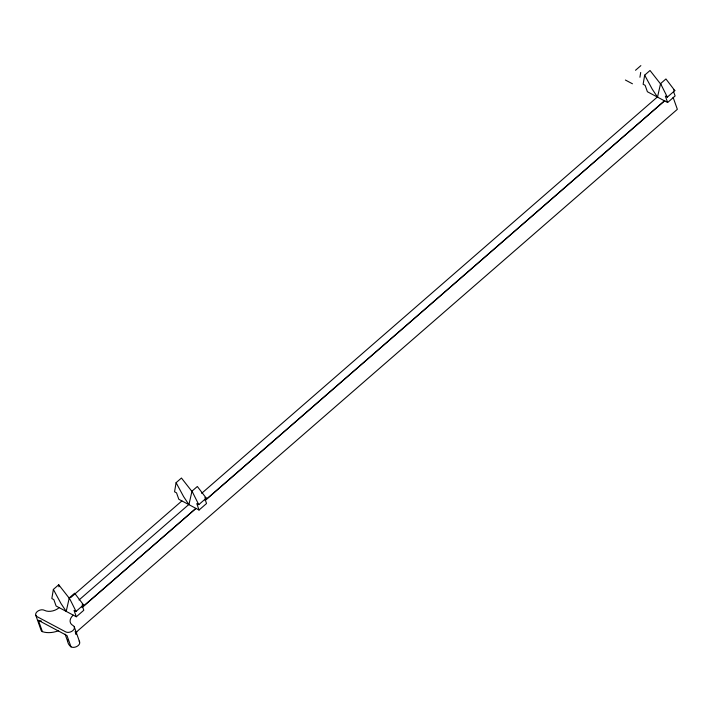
<?xml version="1.0" encoding="UTF-8"?>
<svg xmlns="http://www.w3.org/2000/svg" width="713" height="713" viewBox="0 0 713 713"><rect width="100%" height="100%" fill="white"/><g stroke="black" fill="none" stroke-linecap="round" stroke-linejoin="round"><path stroke-width="1.07" d="M639.935 77.262L640.702 72.459M69.571 598.617L58.724 584.767L53.368 589.419L51.835 598.537L53.823 599.588L56.095 606.005L76.318 616.772L83.813 610.248L82.191 605.667M192.296 491.881L181.45 478.031L176.093 482.683L174.551 491.801L176.539 492.852L178.811 499.269L199.043 510.036L206.538 503.512L204.916 498.931M660.871 84.348L650.024 70.498L644.677 75.15L643.135 84.268L645.122 85.319L647.395 91.736L667.618 102.503L675.113 95.979L673.491 91.398M76.318 616.772L74.045 610.355L76.033 611.406L83.528 604.891L74.633 593.225L69.277 597.886L66.202 611.389L60.89 603.358L53.368 589.419M199.043 510.036L196.77 503.619L198.758 504.67L206.253 498.155L197.349 486.489L192.002 491.15L188.927 504.652L183.615 496.622L176.093 482.683M667.618 102.503L665.345 96.077L667.332 97.137L674.828 90.622L665.933 78.956L660.577 83.608L657.502 97.12L652.199 89.089L644.677 75.15M635.515 70.275L640.862 65.623M70.828 597.494L181.886 500.909M79.027 599.99L189.043 504.305M201.645 493.343L657.671 96.727M82.004 607.458L195.38 508.85M205.46 500.08L664.846 100.542M82.414 607.164L195.968 508.405M205.148 500.419L664.552 100.863M673.5 89.909L674.828 90.622M625.399 80.034L632.44 83.786M204.925 497.451L206.253 498.155M82.2 604.187L83.528 604.891M58.635 630.684A18.805 12.344 -19.5 0 1 42.388 631.647L38.377 620.319L66.986 635.541L70.997 646.86A5.267 3.449 -19.5 0 0 77.69 645.969A5.267 3.449 -19.5 0 0 79.107 641.094M660.577 83.608L667.332 97.137M192.002 491.15L198.758 504.67M69.277 597.886L76.033 611.406M673.108 97.342L677.35 109.321L78.555 630.114A10.784 7.077 -19.5 0 0 75.774 633.893M74.295 626.887L79.598 641.869M75.132 631.513L76.193 634.508M65.088 634.133L67.646 641.335M35.802 615.292L41.104 630.274A5.267 3.449 -19.5 0 0 42.388 631.647M58.724 584.767L58.903 586.835M41.407 621.068A18.805 12.344 -19.5 0 1 38.377 620.319M73.252 615.141A10.784 7.077 -19.5 0 0 73.011 625.524A5.267 3.449 -19.5 0 1 72.895 630.586A5.267 3.449 -19.5 0 1 65.694 631.887L37.085 616.665A5.267 3.449 -19.5 0 1 37.201 611.594A5.267 3.449 -19.5 0 1 44.402 610.301A10.784 7.077 -19.5 0 0 59.161 607.645M70.997 646.86A18.805 12.344 -19.5 0 1 67.557 639.686"/></g></svg>
